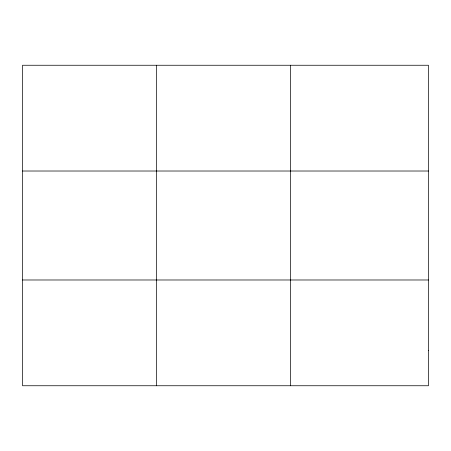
<?xml version="1.0" encoding="UTF-8"?>
<svg xmlns="http://www.w3.org/2000/svg" width="451" height="451" viewBox="0 0 451 451"><rect width="100%" height="100%" fill="white"/><g stroke="black" fill="none" stroke-linecap="round" stroke-linejoin="round"><path stroke-width="0.68" d="M156.497 65.254L156.497 385.746M290.444 65.254L290.444 385.746M22.55 171.014L428.45 171.014M22.55 279.986L428.45 279.986M428.45 350.495L428.45 385.746L22.55 385.746L22.55 65.254L428.45 65.254L428.45 350.495"/></g></svg>
